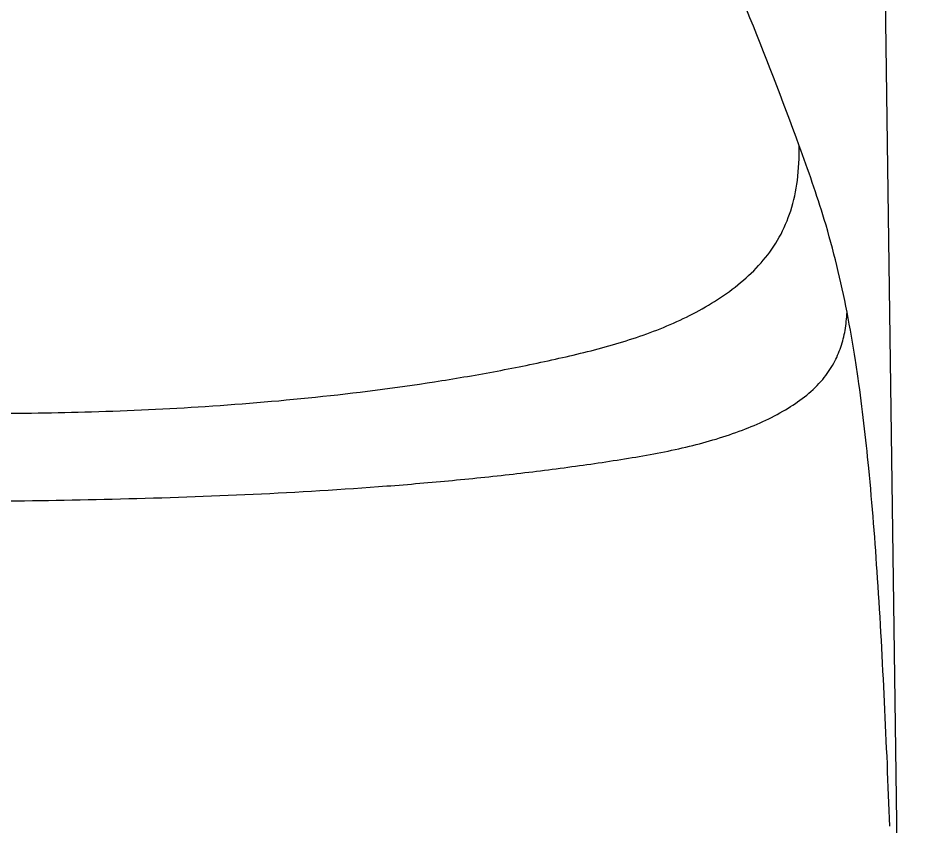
# Model space of a CAD drawing. Header units: millimetres. Extents: x 1091 to 1735, y 843 to 1297.
# Drawn here: x 1491.55 to 1515.64, y 1133.07 to 1154.98 of the extents above; entities that cross this region are included whole.
import ezdxf

# ---------------------------------------------------------------- set-up
doc = ezdxf.new("R2010")
doc.units = ezdxf.units.MM

msp = doc.modelspace()

# ---------------------------------------------------------------- linework, layer by layer
at = {"color": 7, "linetype": 'Continuous'}
msp.add_line((1514.656, 1184.109), (1515.644, 1111.699), dxfattribs=at)
at = {"color": 9, "linetype": 'Continuous'}
for points, knots in [([(1512.719, 1151.513), (1512.267, 1152.755), (1511.284, 1155.268), (1509.673, 1159.163), (1507.957, 1163.405), (1506.798, 1166.386), (1506.151, 1167.938)], [0, 0, 0, 0, 0.224055, 0.457581, 0.714885, 1, 1, 1, 1]), ([(1490.651, 1144.263), (1491.618, 1144.263), (1493.612, 1144.292), (1496.671, 1144.433), (1499.837, 1144.701), (1502.505, 1145.049), (1504.633, 1145.418), (1506.207, 1145.742), (1507.75, 1146.118), (1509.235, 1146.63), (1510.389, 1147.234), (1511.216, 1147.851), (1511.763, 1148.393), (1512.206, 1149.027), (1512.519, 1149.763), (1512.697, 1150.603), (1512.724, 1151.199), (1512.719, 1151.514)], [0, 0, 0, 0, 0.114931, 0.23721, 0.364042, 0.49275, 0.557025, 0.620851, 0.683882, 0.745805, 0.807189, 0.837877, 0.868221, 0.898353, 0.929283, 0.962646, 1, 1, 1, 1]), ([(1514.015, 1147.005), (1513.85, 1147.85), (1513.482, 1149.375), (1512.96, 1150.852), (1512.719, 1151.514)], [0, 0, 0, 0, 0.549931, 1, 1, 1, 1]), ([(1490.651, 1141.88), (1491.803, 1141.893), (1494.153, 1141.93), (1497.711, 1142.047), (1500.712, 1142.221), (1503.099, 1142.419), (1504.846, 1142.598), (1506.541, 1142.809), (1508.172, 1143.048), (1509.724, 1143.338), (1511.154, 1143.761), (1512.397, 1144.333), (1513.238, 1144.981), (1513.659, 1145.597), (1513.855, 1146.05), (1513.977, 1146.517), (1514.004, 1146.839), (1514.015, 1147.004)], [0, 0, 0, 0, 0.136911, 0.279262, 0.423038, 0.494116, 0.563884, 0.631728, 0.697067, 0.759792, 0.819178, 0.873763, 0.921895, 0.942844, 0.961784, 0.980253, 1, 1, 1, 1]), ([(1514.315, 1145.208), (1514.291, 1145.372), (1514.202, 1145.972), (1514.099, 1146.57), (1514.015, 1147.004)], [0, 0, 0, 0, 0.272179, 1, 1, 1, 1]), ([(1515.174, 1133.074), (1515.131, 1134.197), (1515.037, 1136.436), (1514.862, 1139.672), (1514.637, 1142.596), (1514.43, 1144.401), (1514.315, 1145.21)], [0, 0, 0, 0, 0.277082, 0.552431, 0.798689, 1, 1, 1, 1])]:
    msp.add_open_spline(points, degree=3, knots=knots, dxfattribs=at)

doc.saveas('drawing.dxf')
